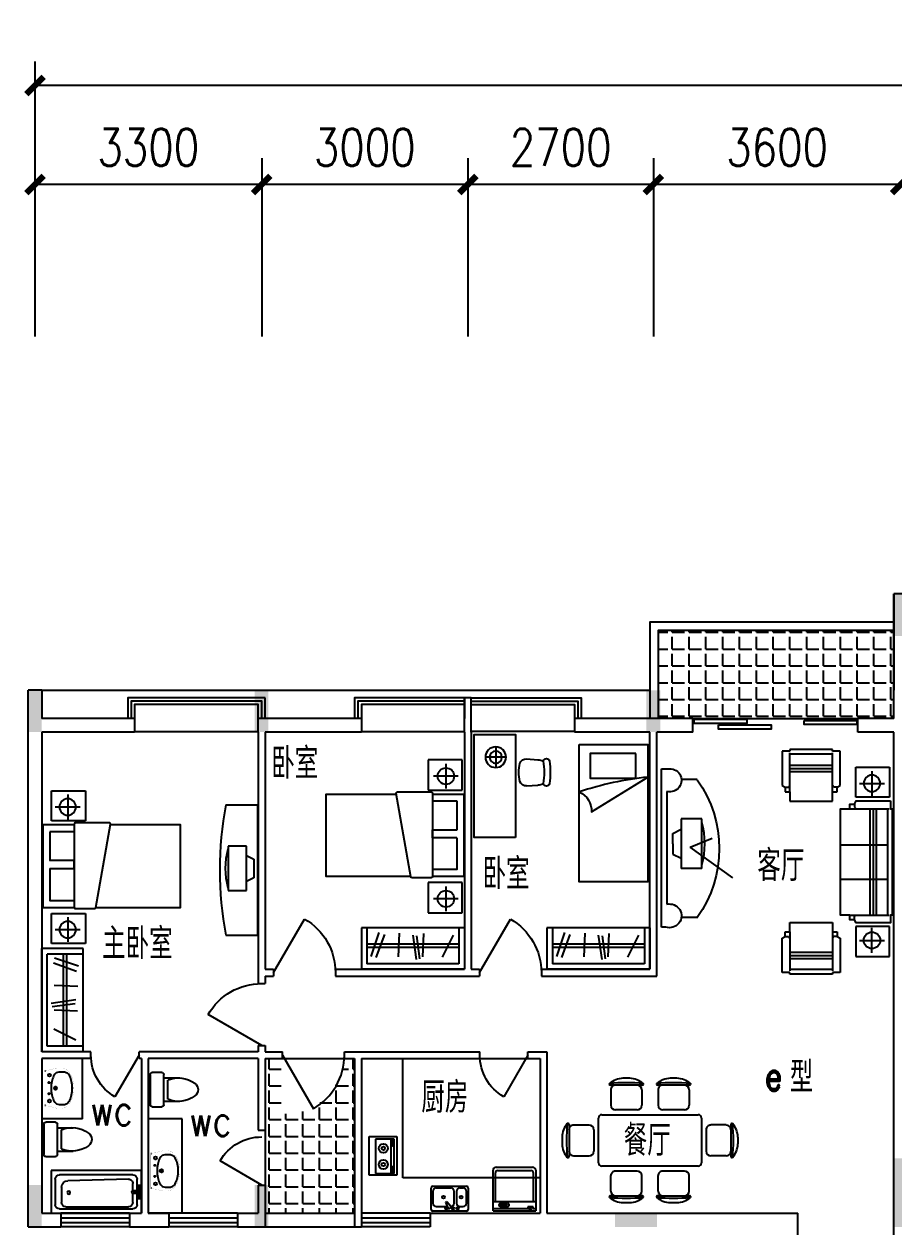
# Model space of a CAD drawing. Header units: millimetres. Extents: x 1293 to 63703, y 510 to 46041.
# Drawn here: x 8698 to 21356, y 28539 to 46041 of the extents above; entities that cross this region are included whole.
import ezdxf
from ezdxf.enums import TextEntityAlignment as Align

# ---------------------------------------------------------------- set-up
doc = ezdxf.new("R2010")
doc.units = ezdxf.units.MM
for name, color, linetype in [('2D', 7, 'Continuous'), ('AXIS', 3, 'Continuous'), ('COLUMN', 7, 'Continuous'), ('F', 12, 'Continuous'), ('JIAJU', 30, 'Continuous'), ('PUB_TEXT', 7, 'Continuous'), ('TOILET', 7, 'Continuous'), ('WALL', 4, 'Continuous'), ('WD', 4, 'Continuous'), ('WINDOW', 5, 'Continuous'), ('WINDOW_TEXT', 7, 'Continuous')]:
    doc.layers.add(name, color=color, linetype=linetype)
doc.styles.add('_ROMAND', font='ROMAND.shx', dxfattribs={"width": 0.8})
doc.styles.add('_XC92', font='txt.shx', dxfattribs={"width": 0.8, "bigfont": 'xc92.shx'})
doc.styles.add('ATT', font='TXT')
doc.styles.add('DIM_FONT', font='SIMPLEX.shx', dxfattribs={"width": 0.8})
doc.styles.add('SIMPLEX', font='SIMPLEX.SHX')
doc.styles.get("Standard").update_dxf_attribs({"font": 'arial.ttf'})
doc.dimstyles.new('AXIS180', dxfattribs={"dimscale": 1.8, "dimtxt": 300, "dimasz": 1, "dimexe": 250, "dimexo": 300, "dimgap": 150, "dimtad": 1, "dimdec": 0, "dimdsep": 46, "dimtxsty": 'DIM_FONT', "dimblk": '_DIMX', "dimcen": 2.5, "dimse1": 1, "dimse2": 1, "dimclrt": 7, "dimadec": 0, "dimazin": 0, "dimtfac": 1, "dimtdec": 0, "dimtix": 1, "dimtmove": 2, "dimatfit": 3, "dimldrblk": '_DIMX', "dimfxl": 1, "dimtolj": 1, "dimtzin": 0, "dimarcsym": 0})
pattern_1 = [(0, (-96038.4, 37680), (0, 244.475), [177.8, -66.675]), (90, (-96038.4, 37680), (-244.475, 1e-14), [177.8, -66.675])]

# ---------------------------------------------------------------- blocks, each defined once
blk = doc.blocks.new('_DBLK')
blk.add_line((-0.5, 0), (0, -0.866))
blk.add_arc((-0.5, 0), 1, 300, 0)
at = {"style": 'SIMPLEX', "flags": 9}
blk.add_attdef('A', text='', height=1, dxfattribs=at).set_placement((0, 1.5), align=Align.MIDDLE)
blk = doc.blocks.new('_DIMX')
at = {"const_width": 50}
blk.add_lwpolyline([(-70, -70), (70, 70)], dxfattribs=at)
blk = doc.blocks.new('*D78')
at = {"layer": 'AXIS', "color": 0, "lineweight": -2, "transparency": 16777216}
blk.add_line((24154, 43707), (21458, 43707), dxfattribs=at)
at = {"layer": 'DEFPOINTS', "color": 0, "transparency": 16777216}
for p in [(21456, 43707), (21456, 39747), (24156, 39747)]:
    blk.add_point(p, dxfattribs=at)
at = {"layer": 'AXIS', "color": 0, "lineweight": -2, "transparency": 16777216, "xscale": 1.8, "yscale": 1.8, "zscale": 1.8, "rotation": 180}
blk.add_blockref('_DIMX', (21456, 43707), dxfattribs=at)
at = {"layer": 'AXIS', "color": 0, "lineweight": -2, "transparency": 16777216, "xscale": 1.8, "yscale": 1.8, "zscale": 1.8}
blk.add_blockref('_DIMX', (24156, 43707), dxfattribs=at)
at = {"layer": 'AXIS', "color": 7, "transparency": 16777216, "insert": (22806, 44247), "char_height": 540, "attachment_point": 5, "style": 'DIM_FONT'}
blk.add_mtext('\\A1;2700', dxfattribs=at)
blk = doc.blocks.new('*D79')
at = {"layer": 'AXIS', "color": 0, "lineweight": -2, "transparency": 16777216}
blk.add_line((21454, 43707), (17858, 43707), dxfattribs=at)
at = {"layer": 'DEFPOINTS', "color": 0, "transparency": 16777216}
for p in [(17856, 43707), (17856, 39747), (21456, 39747)]:
    blk.add_point(p, dxfattribs=at)
at = {"layer": 'AXIS', "color": 0, "lineweight": -2, "transparency": 16777216, "xscale": 1.8, "yscale": 1.8, "zscale": 1.8, "rotation": 180}
blk.add_blockref('_DIMX', (17856, 43707), dxfattribs=at)
at = {"layer": 'AXIS', "color": 0, "lineweight": -2, "transparency": 16777216, "xscale": 1.8, "yscale": 1.8, "zscale": 1.8}
blk.add_blockref('_DIMX', (21456, 43707), dxfattribs=at)
at = {"layer": 'AXIS', "color": 7, "transparency": 16777216, "insert": (19656, 44247), "char_height": 540, "attachment_point": 5, "style": 'DIM_FONT'}
blk.add_mtext('\\A1;3600', dxfattribs=at)
blk = doc.blocks.new('*D80')
at = {"layer": 'AXIS', "color": 0, "lineweight": -2, "transparency": 16777216}
blk.add_line((17854, 43707), (15158, 43707), dxfattribs=at)
at = {"layer": 'DEFPOINTS', "color": 0, "transparency": 16777216}
for p in [(15156, 43707), (15156, 39747), (17856, 39747)]:
    blk.add_point(p, dxfattribs=at)
at = {"layer": 'AXIS', "color": 0, "lineweight": -2, "transparency": 16777216, "xscale": 1.8, "yscale": 1.8, "zscale": 1.8, "rotation": 180}
blk.add_blockref('_DIMX', (15156, 43707), dxfattribs=at)
at = {"layer": 'AXIS', "color": 0, "lineweight": -2, "transparency": 16777216, "xscale": 1.8, "yscale": 1.8, "zscale": 1.8}
blk.add_blockref('_DIMX', (17856, 43707), dxfattribs=at)
at = {"layer": 'AXIS', "color": 7, "transparency": 16777216, "insert": (16506, 44247), "char_height": 540, "attachment_point": 5, "style": 'DIM_FONT'}
blk.add_mtext('\\A1;2700', dxfattribs=at)
blk = doc.blocks.new('*D81')
at = {"layer": 'AXIS', "color": 0, "lineweight": -2, "transparency": 16777216}
blk.add_line((15154, 43707), (12158, 43707), dxfattribs=at)
at = {"layer": 'DEFPOINTS', "color": 0, "transparency": 16777216}
for p in [(12156, 43707), (12156, 39747), (15156, 39747)]:
    blk.add_point(p, dxfattribs=at)
at = {"layer": 'AXIS', "color": 0, "lineweight": -2, "transparency": 16777216, "xscale": 1.8, "yscale": 1.8, "zscale": 1.8, "rotation": 180}
blk.add_blockref('_DIMX', (12156, 43707), dxfattribs=at)
at = {"layer": 'AXIS', "color": 0, "lineweight": -2, "transparency": 16777216, "xscale": 1.8, "yscale": 1.8, "zscale": 1.8}
blk.add_blockref('_DIMX', (15156, 43707), dxfattribs=at)
at = {"layer": 'AXIS', "color": 7, "transparency": 16777216, "insert": (13656, 44247), "char_height": 540, "attachment_point": 5, "style": 'DIM_FONT'}
blk.add_mtext('\\A1;3000', dxfattribs=at)
blk = doc.blocks.new('*D82')
at = {"layer": 'AXIS', "color": 0, "lineweight": -2, "transparency": 16777216}
blk.add_line((12154, 43707), (8858, 43707), dxfattribs=at)
at = {"layer": 'DEFPOINTS', "color": 0, "transparency": 16777216}
for p in [(8856, 43707), (8856, 39747), (12156, 39747)]:
    blk.add_point(p, dxfattribs=at)
at = {"layer": 'AXIS', "color": 0, "lineweight": -2, "transparency": 16777216, "xscale": 1.8, "yscale": 1.8, "zscale": 1.8, "rotation": 180}
blk.add_blockref('_DIMX', (8856, 43707), dxfattribs=at)
at = {"layer": 'AXIS', "color": 0, "lineweight": -2, "transparency": 16777216, "xscale": 1.8, "yscale": 1.8, "zscale": 1.8}
blk.add_blockref('_DIMX', (12156, 43707), dxfattribs=at)
at = {"layer": 'AXIS', "color": 7, "transparency": 16777216, "insert": (10506, 44247), "char_height": 540, "attachment_point": 5, "style": 'DIM_FONT'}
blk.add_mtext('\\A1;3300', dxfattribs=at)
blk = doc.blocks.new('*D83')
at = {"layer": 'AXIS', "color": 0, "lineweight": -2, "transparency": 16777216}
blk.add_line((41902, 45147), (8858, 45147), dxfattribs=at)
at = {"layer": 'DEFPOINTS', "color": 0, "transparency": 16777216}
for p in [(8856, 45147), (8856, 39747), (41904, 39747)]:
    blk.add_point(p, dxfattribs=at)
at = {"layer": 'AXIS', "color": 0, "lineweight": -2, "transparency": 16777216, "xscale": 1.8, "yscale": 1.8, "zscale": 1.8, "rotation": 180}
blk.add_blockref('_DIMX', (8856, 45147), dxfattribs=at)
at = {"layer": 'AXIS', "color": 0, "lineweight": -2, "transparency": 16777216, "xscale": 1.8, "yscale": 1.8, "zscale": 1.8}
blk.add_blockref('_DIMX', (41904, 45147), dxfattribs=at)
at = {"layer": 'AXIS', "color": 7, "transparency": 16777216, "insert": (25380, 45687), "char_height": 540, "attachment_point": 5, "style": 'DIM_FONT'}
blk.add_mtext('\\A1;33048', dxfattribs=at)
blk = doc.blocks.new('_WBLK')
for p, q in [((-0.5, 0.5), (0.5, 0.5)), ((0.5, 0.167), (-0.5, 0.167)), ((0.5, -0.167), (-0.5, -0.167)), ((-0.5, -0.5), (0.5, -0.5))]:
    blk.add_line(p, q)
at = {"layer": 'WINDOW_TEXT', "style": 'SIMPLEX', "flags": 9}
blk.add_attdef('A', text='', height=1, dxfattribs=at).set_placement((0, 1.5), align=Align.MIDDLE)
blk = doc.blocks.new('CJ')
at = {"layer": 'JIAJU'}
for p, q in [((-1044, 579), (-1143, 579)), ((-357, 579), (-456, 579)), ((-863, 479), (-1323, 479)), ((-1318, 412), (-1318, 187)), ((-868, 412), (-868, 187)), ((-177, 479), (-637, 479)), ((-632, 412), (-632, 187)), ((-182, 412), (-182, 187)), ((-1500, -650), (-1500, 0)), ((-1450, 50), (-50, 50)), ((-936, 119), (-1251, 119)), ((-249, 119), (-564, 119)), ((0, 0), (0, -650)), ((-1928, -555), (-1928, -95)), ((-1861, -100), (-1636, -100)), ((-1568, -482), (-1568, -168)), ((68, -482), (68, -168)), ((361, -100), (136, -100)), ((428, -555), (428, -95)), ((-2028, -375), (-2028, -275)), ((528, -375), (528, -275)), ((-1861, -550), (-1636, -550)), ((-50, -700), (-1450, -700)), ((361, -550), (136, -550)), ((-1318, -1062), (-1318, -837)), ((-1251, -769), (-936, -769)), ((-868, -1062), (-868, -837)), ((-632, -1062), (-632, -837)), ((-564, -769), (-249, -769)), ((-182, -1062), (-182, -837)), ((-1323, -1129), (-863, -1129)), ((-637, -1129), (-177, -1129)), ((-1143, -1229), (-1044, -1229)), ((-456, -1229), (-357, -1229))]:
    blk.add_line(p, q, dxfattribs=at)
for centre, radius, start, end in [((-1133, 264), 316, 91.7651, 130.7265), ((-1054, 264), 316, 49.2735, 88.2349), ((-446, 264), 316, 91.7651, 130.7265), ((-367, 264), 316, 49.2735, 88.2349), ((-1333, 495), 10, 130.7265, 202.67), ((-1323, 499), 20, 202.67, 270), ((-1093, -2199), 2713, 84.8023, 95.1977), ((-1251, 412), 67.5, 90, 180), ((-936, 412), 67.5, 0, 90), ((-863, 499), 20, 270, 337.33), ((-854, 495), 10, 337.33, 49.2735), ((-646, 495), 10, 130.7265, 202.67), ((-637, 499), 20, 202.67, 270), ((-407, -2199), 2713, 84.8023, 95.1977), ((-564, 412), 67.5, 90, 180), ((-249, 412), 67.5, 0, 90), ((-177, 499), 20, 270, 337.33), ((-167, 495), 10, 337.33, 49.2735), ((-1251, 187), 67.5, 180, 270), ((-936, 187), 67.5, 270, 0), ((-564, 187), 67.5, 180, 270), ((-249, 187), 67.5, 270, 0), ((-1450, 0), 50, 90, 180), ((-50, 0), 50, 0, 90), ((-1713, -285), 316, 139.2735, 178.2349), ((749, -325), 2713, 174.8023, 185.1977), ((-1945, -86), 10, 67.33, 139.2735), ((-1948, -95), 20, 0, 67.33), ((-1861, -168), 67.5, 90, 180), ((-1636, -168), 67.5, 0, 90), ((136, -168), 67.5, 90, 180), ((361, -168), 67.5, 0, 90), ((448, -95), 20, 112.67, 180), ((445, -86), 10, 40.7265, 112.67), ((-2249, -325), 2713, 354.8023, 5.1977), ((213, -285), 316, 1.7651, 40.7265), ((-1713, -365), 316, 181.7651, 220.7265), ((-1861, -482), 67.5, 180, 270), ((-1636, -482), 67.5, 270, 0), ((136, -482), 67.5, 180, 270), ((361, -482), 67.5, 270, 0), ((213, -365), 316, 319.2735, 358.2349), ((-1945, -564), 10, 220.7265, 292.67), ((-1948, -555), 20, 292.67, 0), ((-1450, -650), 50, 180, 270), ((-50, -650), 50, 270, 0), ((448, -555), 20, 180, 247.33), ((445, -564), 10, 247.33, 319.2735), ((-1251, -837), 67.5, 90, 180), ((-936, -837), 67.5, 0, 90), ((-564, -837), 67.5, 90, 180), ((-249, -837), 67.5, 0, 90), ((-1333, -1145), 10, 157.33, 229.2735), ((-1323, -1149), 20, 90, 157.33), ((-1133, -914), 316, 229.2735, 268.2349), ((-1093, 1549), 2713, 264.8023, 275.1977), ((-1251, -1062), 67.5, 180, 270), ((-1054, -914), 316, 271.7651, 310.7265), ((-936, -1062), 67.5, 270, 0), ((-863, -1149), 20, 22.67, 90), ((-854, -1145), 10, 310.7265, 22.67), ((-646, -1145), 10, 157.33, 229.2735), ((-637, -1149), 20, 90, 157.33), ((-446, -914), 316, 229.2735, 268.2349), ((-407, 1549), 2713, 264.8023, 275.1977), ((-564, -1062), 67.5, 180, 270), ((-367, -914), 316, 271.7651, 310.7265), ((-249, -1062), 67.5, 270, 0), ((-177, -1149), 20, 22.67, 90), ((-167, -1145), 10, 310.7265, 22.67)]:
    blk.add_arc(centre, radius, start, end, dxfattribs=at)
at = {"layer": 'JIAJU', "oblique": -180, "text_generation_flag": 4, "width": 0.8, "flags": 9}
for tag in ['XSIZE', 'YSIZE']:
    blk.add_attdef(tag, (-746, -342), '', height=0.5, rotation=180, dxfattribs=at)
blk = doc.blocks.new('-TD')
at = {"color": 0}
for p, q in [((0, -90), (0, 90)), ((-90, 0), (90, 0))]:
    blk.add_line(p, q, dxfattribs=at)
blk.add_circle((0, 0), 60)
blk = doc.blocks.new('-CG')
at = {"layer": 'F'}
for p, q in [((322, 351), (-172, 351)), ((-172, 351), (-172, -87)), ((322, -87), (322, 351)), ((-172, -87), (322, -87))]:
    blk.add_line(p, q, dxfattribs=at)
at = {"layer": 'F', "xscale": 2, "yscale": 2, "zscale": 2}
blk.add_blockref('-TD', (65, 149), dxfattribs=at)
blk = doc.blocks.new('SF')
at = {"layer": 'JIAJU'}
for p, q in [((-1513, 9), (-1513, -14)), ((-895, 9), (-1513, 9)), ((-895, -14), (-895, 9)), ((-1627, -14), (-1627, -514)), ((-1513, -14), (-1627, -14)), ((-1513, -514), (-1513, -37)), ((-895, -59), (-1513, -59)), ((-782, -14), (-895, -14)), ((-895, -514), (-895, -37)), ((-782, -514), (-782, -14)), ((-1513, -219), (-895, -219)), ((-1513, -264), (-895, -264)), ((-1513, -310), (-895, -310)), ((-1627, -514), (-1581, -537)), ((-1536, -537), (-1513, -514)), ((-1513, -605), (-1513, -514)), ((-873, -537), (-895, -514)), ((-895, -605), (-895, -514)), ((-827, -537), (-782, -514)), ((-1581, -537), (-1581, -605)), ((-1581, -537), (-1536, -537)), ((-1581, -605), (-1513, -605)), ((-1513, -605), (-1513, -742)), ((-895, -742), (-895, -605)), ((-895, -605), (-827, -605)), ((-827, -537), (-873, -537)), ((-827, -605), (-827, -537)), ((-1513, -742), (-895, -742)), ((-640, -850), (-549, -850)), ((-572, -782), (-572, -828)), ((-572, -828), (-549, -850)), ((-549, -850), (-71, -850)), ((-344, -2397), (-344, -850)), ((-299, -2397), (-299, -850)), ((-253, -2397), (-253, -850)), ((-94, -850), (-94, -2397)), ((-777, -1374), (-94, -1374)), ((-777, -1874), (-94, -1874)), ((-640, -2397), (-549, -2397)), ((-572, -2420), (-549, -2397)), ((-572, -2466), (-572, -2420)), ((-549, -2397), (-71, -2397)), ((-1513, -2642), (-1513, -2506)), ((-1513, -2506), (-895, -2506)), ((-895, -2506), (-895, -2642)), ((-1627, -2733), (-1581, -2711)), ((-1627, -3234), (-1627, -2733)), ((-1581, -2711), (-1581, -2642)), ((-1581, -2642), (-1513, -2642)), ((-1581, -2711), (-1536, -2711)), ((-1536, -2711), (-1513, -2733)), ((-1513, -2642), (-1513, -2733)), ((-1513, -2733), (-1513, -3211)), ((-895, -2642), (-827, -2642)), ((-895, -2642), (-895, -2733)), ((-873, -2711), (-895, -2733)), ((-895, -2733), (-895, -3211)), ((-827, -2711), (-873, -2711)), ((-827, -2642), (-827, -2711)), ((-827, -2711), (-782, -2733)), ((-782, -2733), (-782, -3234)), ((-1513, -2938), (-895, -2938)), ((-1513, -2984), (-895, -2984)), ((-1513, -3029), (-895, -3029)), ((-1513, -3234), (-1627, -3234)), ((-895, -3188), (-1513, -3188)), ((-1513, -3257), (-1513, -3234)), ((-895, -3257), (-1513, -3257)), ((-895, -3234), (-895, -3257)), ((-782, -3234), (-895, -3234))]:
    blk.add_line(p, q, dxfattribs=at)
blk.add_lwpolyline([(-49, -737), (-49, -850), (-26, -850), (-26, -2397), (-49, -2397), (-49, -2511), (-549, -2511), (-572, -2466), (-640, -2466), (-640, -2397), (-777, -2397), (-777, -850), (-640, -850), (-640, -782), (-572, -782), (-549, -737)], close=True, dxfattribs=at)
at = {"layer": 'JIAJU', "extrusion": (0, 0, -1), "zscale": -1, "rotation": 180}
blk.add_blockref('-CG', (384, -333), dxfattribs=at)
at = {"layer": 'JIAJU'}
blk.add_blockref('-CG', (-384, -2915), dxfattribs=at)
blk = doc.blocks.new('11PTVN02')
at = {"color": 0, "linetype": 'ByBlock'}
for p, q in [((14, 24), (4, 24)), ((4, 24), (4, 0)), ((14, 0), (14, 24)), ((0, 17), (4, 19)), ((0, 12), (0, 17)), ((0, 12), (0, 7)), ((0, 7), (4, 5)), ((14, 0), (4, 0))]:
    blk.add_line(p, q, dxfattribs=at)
blk.add_arc((-21.5, 12), 37, 343.62955, 16.37045, dxfattribs=at)
at = {"color": 0, "linetype": 'ByBlock', "style": 'ATT'}
for tag, p, flags in [('ITEM', (1, -12), 3), ('ROOM_NUMBER', (1, -20), 1), ('WIDTH', (1, -29), 3), ('DEPTH', (1, -38), 3)]:
    blk.add_attdef(tag, p, '', height=6, dxfattribs=dict(at, flags=flags))
blk = doc.blocks.new('-TV')
at = {"xscale": 25, "yscale": 25, "zscale": 25}
blk.add_blockref('11PTVN02', (-1, -1), dxfattribs=at)
blk = doc.blocks.new('-TVG')
at = {"layer": 'F'}
for p, q in [((-21, -78), (-112, -78)), ((-21, -2380), (-21, -78)), ((-540, -231), (-305, -231)), ((-99, -406), (-99, -2049)), ((-1056, -1666), (-436, -1216)), ((-436, -1216), (-756, -1085)), ((-548, -2239), (-305, -2239)), ((-81, -2380), (-21, -2380))]:
    blk.add_line(p, q, dxfattribs=at)
for centre, radius, start, end in [((-142, -244), 168, 79.82, 284.7458), ((860, -1239), 1721, 144.4733, 215.5267), ((-138, -2217), 173, 77.0294, 289.1907)]:
    blk.add_arc(centre, radius, start, end, dxfattribs=at)
at = {"layer": 'F', "xscale": -1.2, "yscale": 1.2, "zscale": 1.2}
blk.add_blockref('-TV', (-186, -1526), dxfattribs=at)
blk = doc.blocks.new('A$C51631F25')
at = {"layer": '2D', "color": 30}
for p, q in [((456, 550), (97, 550)), ((100, 667), (456, 667)), ((456, 667), (456, 550))]:
    blk.add_line(p, q, dxfattribs=at)
for points in [[(0, 30), (0, 1230), (456, 1230)], [(770, 1230), (2000, 1230), (2000, 30), (981, 30)], [(100, 667), (100, 1130), (456, 1130)], [(100, 130), (100, 550)], [(456, 30), (0, 30)], [(456, 130), (100, 130)]]:
    blk.add_lwpolyline(points, dxfattribs=at)
blk.add_lwpolyline([(456, 18), (456, 1229, -0.414214), (474, 1248), (752, 1248, -0.364216), (770, 1233), (983, 21, -0.466043), (965, 0), (474, 0, -0.414214)], format="xyb", close=True, dxfattribs=at)
blk = doc.blocks.new('A$C009D426A')
at = {"layer": '2D', "color": 30}
for points in [[(0, 0), (0, 1000), (2000, 1000), (2000, 0)], [(131, 824), (131, 158), (490, 158), (490, 824)]]:
    blk.add_lwpolyline(points, close=True, dxfattribs=at)
blk.add_lwpolyline([(477, 998, 0.05735), (692, 0, -0.31665), (983, 178)], format="xyb", close=True, dxfattribs=at)
blk = doc.blocks.new('_C7YTK')
for p, q in [((331, -464), (331, -164)), ((181, -314), (481, -314)), ((355, -763), (369, -924)), ((749, -763), (737, -924))]:
    blk.add_line(p, q)
for radius in [150, 90]:
    blk.add_circle((331, -314), radius)
for centre, radius, start, end in [((447, -755), 92, 106.1087, 185), ((552, -1120), 472, 73.8913, 106.1087), ((657, -755), 92, 355, 73.8913), ((396, -1051), 46, 98.4555, 261.5445), ((553, -924), 184, 180, 206.2122), ((552, 87), 1104, 261.5445, 278.4555), ((707, -1051), 46, 278.4555, 81.5445), ((553, -924), 184, 333.618, 0), ((552, -4), 1104, 261.5445, 278.4555)]:
    blk.add_arc(centre, radius, start, end)
at = {"layer": 'JIAJU'}
blk.add_lwpolyline([(1500, -600), (1500, 0), (0, 0), (0, -600)], close=True, dxfattribs=at)
at = {"style": 'DIM_FONT', "width": 0.8, "flags": 9}
for tag, p, height in [('XSIZE', (0, 0), 0.5), ('YSIZE', (0, 0), 0.5), ('ZSIZE', (0, 0), 0.5), ('XSIZE', (331, -314), 0.3), ('YSIZE', (331, -314), 0.3)]:
    blk.add_attdef(tag, p, '', height=height, dxfattribs=at)
for tag in ['XSIZE', 'YSIZE']:
    blk.add_attdef(tag, (533, -857), '', height=0.5, rotation=180, dxfattribs=at)
blk = doc.blocks.new('_C6QHT')
at = {"layer": 'JIAJU'}
for p, q in [((0, -460), (0, 0)), ((0, 0), (1900, 0)), ((1900, -460), (1900, 0)), ((1251, -160), (603, -160)), ((603, -160), (603, -430)), ((738, -160), (792, -52)), ((792, -52), (1062, -52)), ((1062, -52), (1116, -160)), ((1251, -430), (1251, -160)), ((603, -430), (1251, -430))]:
    blk.add_line(p, q, dxfattribs=at)
for centre, radius, start, end in [((950, 4500), 5050, 259.157, 280.843), ((927, 528), 999, 253.6295, 286.3705)]:
    blk.add_arc(centre, radius, start, end, dxfattribs=at)
at = {"style": 'DIM_FONT', "width": 0.8, "flags": 9}
for tag in ['XSIZE', 'YSIZE', 'ZSIZE']:
    blk.add_attdef(tag, (0, 0), '', height=0.5, dxfattribs=at)
for tag in ['XSIZE', 'YSIZE', 'ZSIZE']:
    blk.add_attdef(tag, (0, 0), '', height=0.5, rotation=270, dxfattribs=at)
blk = doc.blocks.new('A$C747D3C6A')
at = {"layer": 'JIAJU', "rotation": 90}
blk.add_blockref('_C6QHT', (0, 0), dxfattribs=at)
blk = doc.blocks.new('U_B16FYY')
for p, q in [((-958, 315), (542, 315)), ((-958, -285), (-958, 315)), ((-878, 235), (462, 235)), ((-878, -285), (-878, 235)), ((-205, -181), (-257, 176)), ((462, -285), (462, 235)), ((542, -285), (542, 315)), ((-878, 0), (462, 0)), ((-792, -181), (-632, 138)), ((-351, 134), (-365, -204)), ((-262, -171), (-304, 162)), ((-9, -209), (6, 134)), ((207, -190), (329, 143)), ((287, -218), (404, 129)), ((-878, -50), (462, -50)), ((-958, -285), (542, -285))]:
    blk.add_line(p, q)
at = {"style": 'DIM_FONT', "width": 0.8, "flags": 9}
for tag in ['XSIZE', 'YSIZE']:
    blk.add_attdef(tag, (0, 0), '', height=0.5, dxfattribs=at)
blk = doc.blocks.new('A$C24C04AE9')
at = {"layer": 'JIAJU', "rotation": 90}
blk.add_blockref('U_B16FYY', (315, 958), dxfattribs=at)
blk = doc.blocks.new('XYJ')
at = {"layer": 'JIAJU'}
for p, q in [((0, 0), (-690, 0)), ((-647, -36), (-690, -36)), ((-652, -144), (-652, -611)), ((-647, -35), (-647, -66)), ((-647, -66), (-564, -66)), ((-564, -66), (-564, -35)), ((0, -36), (-564, -36)), ((-222, -87), (-222, -99)), ((-212, -96), (-212, -113)), ((-147, -96), (-212, -96)), ((-212, -113), (-147, -113)), ((-147, -113), (-147, -96)), ((-130, -88), (-130, -99)), ((-38, -144), (-38, -611)), ((-78, -651), (-612, -651))]:
    blk.add_line(p, q, dxfattribs=at)
at = {"layer": 'JIAJU', "linetype": 'Continuous'}
for p, q in [((-690, -656), (-690, 0)), ((0, 0), (0, -656)), ((-690, -145), (0, -145)), ((-50, -706), (-640, -706))]:
    blk.add_line(p, q, dxfattribs=at)
at = {"layer": 'JIAJU'}
blk.add_lwpolyline([(-262, -94, 0.185158), (-257, -107, 0.102042), (-237, -122, 0.060862), (-212, -130, 0.047173), (-179, -133, 0.047173), (-145, -130, 0.060862), (-120, -122, 0.102042), (-100, -107, 0.185158), (-95, -94, 0.185158), (-100, -82, 0.102042), (-120, -67, 0.060862), (-145, -59, 0.047173), (-179, -56, 0.047173), (-212, -59, 0.060862), (-237, -67, 0.102042), (-257, -82, 0.185158)], format="xyb", close=True, dxfattribs=at)
for points in [[(-130, -88, 0.259034), (-132, -85, 0.076276), (-144, -80, 0.036515), (-157, -77, 0.026615), (-176, -76, 0.026615), (-195, -77, 0.036515), (-208, -80, 0.076276), (-220, -85, 0.259034), (-222, -88, 0.078462), (-222, -89, 0.056762)], [(-130, -99, 0.259034), (-132, -95, 0.076276), (-144, -90, 0.036515), (-157, -88, 0.026615), (-176, -87, 0.026615), (-195, -88, 0.036515), (-208, -90, 0.076276), (-220, -95, 0.259034), (-222, -99, 0.259034), (-220, -102, 0.056762), (-212, -106, 0.036515)], [(-147, -108, 0.008736), (-144, -107, 0.076276), (-132, -102, 0.259034), (-130, -99, 0.259034)]]:
    blk.add_lwpolyline(points, format="xyb", dxfattribs=at)
blk.add_circle((-604, -35), 17.5, dxfattribs=at)
at = {"layer": 'JIAJU', "linetype": 'Continuous'}
for centre, start, end in [((-640, -656), 180, 270), ((-50, -656), 270, 0)]:
    blk.add_arc(centre, 50, start, end, dxfattribs=at)
at = {"layer": 'JIAJU'}
for centre, start, end in [((-612, -611), 180, 270), ((-78, -611), 270, 0)]:
    blk.add_arc(centre, 40, start, end, dxfattribs=at)
at = {"layer": 'JIAJU', "width": 0.8, "flags": 9}
for tag in ['XSIZE', 'YSIZE']:
    blk.add_attdef(tag, (-345, 0), '', height=0.5, dxfattribs=at)
blk = doc.blocks.new('M_E11')
for p, q in [((-280, -10), (-280, 0)), ((280, 0), (280, -10)), ((-251, -189), (-251, -186)), ((-248, -183), (-250, -185))]:
    blk.add_line(p, q)
at = {"const_width": 1.5}
for points in [[(-280, 0), (280, 0)], [(-326, -200), (-280, -5)], [(326, -204), (280, -5)]]:
    blk.add_lwpolyline(points, dxfattribs=at)
at = {"flags": 128}
for points in [[(-253, -188, 0.172546), (-250, -358, 0.726395)], [(253, -188, -0.172546), (250, -358, -0.726395)]]:
    blk.add_lwpolyline(points, format="xyb", dxfattribs=at)
for points in [[(253, -188, 0.098208), (193, -141, 0.066287), (110, -111, 0.052428), (0, -100, 0.052428), (-110, -111, 0.066287), (-193, -141, 0.093876), (-251, -186, 0.171377)], [(-250, -358, 0.091341), (-193, -401, 0.066287), (-110, -431, 0.052428), (0, -442, 0.052428), (110, -431, 0.066287), (193, -401, 0.091756), (250, -358, 0.171377)]]:
    blk.add_lwpolyline(points, format="xyb")
at = {"const_width": 1.5}
for points in [[(-326, -200, 0.008223), (-326, -204, 0.149285)], [(-326, -266, 0.149285), (-304, -337, 0.107079), (-231, -408, 0.075625), (-131, -450, 0.062436), (-1, -467, 0.062436), (130, -452, 0.075625), (230, -410, 0.107079), (304, -339, 0.149285), (326, -268, 0.005205), (326, -266, 0.086596)]]:
    blk.add_lwpolyline(points, format="xyb", dxfattribs=at)
at = {"const_width": 1.5, "flags": 128}
for points in [[(-326, -204), (-326, -268)], [(326, -204), (326, -268)]]:
    blk.add_lwpolyline(points, dxfattribs=at)
for centre, radius in [((-210, -75), 24), ((-210, -75), 24), ((-210, -75), 24), ((-90, -65), 10), ((0, -170), 25), ((0, -170), 15), ((90, -65), 10), ((210, -75), 24)]:
    blk.add_circle(centre, radius)
blk.add_arc((-250, -186), 1, 131.3224, 180)
at = {"width": 0.8, "flags": 9}
for tag in ['XSIZE', 'YSIZE']:
    blk.add_attdef(tag, (0, 0), '', height=0.5, dxfattribs=at)
blk = doc.blocks.new('M_E24TTP')
at = {"layer": 'TOILET', "color": 7}
for p, q in [((-170, 200), (-170, 430)), ((170, 200), (170, 430)), ((-220, 200), (220, 200)), ((-140, 260), (140, 260)), ((-250, 30), (-250, 170)), ((220, 0), (-220, 0)), ((250, 170), (250, 30))]:
    blk.add_line(p, q, dxfattribs=at)
for centre, radius, start, end in [((227, 413), 398, 143.3619, 202.5495), ((0, 590), 110, 33.4509, 146.5491), ((-227, 413), 398, 337.4505, 36.6381), ((-220, 170), 30, 90, 180), ((220, 170), 30, 0, 90), ((-220, 30), 30, 180, 270), ((220, 30), 30, 270, 0)]:
    blk.add_arc(centre, radius, start, end, dxfattribs=at)
at = {"style": 'DIM_FONT', "width": 0.8, "flags": 9}
for tag in ['XSIZE', 'YSIZE']:
    blk.add_attdef(tag, (0, 0), '', height=0.5, dxfattribs=at)
blk = doc.blocks.new('U_B14JRS')
for p, q in [((-1420, 680), (280, 680)), ((-1420, -120), (-1420, 680)), ((280, 680), (280, -120)), ((-1340, 303), (-1340, 520)), ((-1260, 600), (120, 600)), ((-1178, 518), (-37, 491)), ((200, 520), (200, 40)), ((-1377, 303), (-1265, 303)), ((-1377, 278), (-1265, 278)), ((-1377, 253), (-1265, 253)), ((-1340, 40), (-1340, 253)), ((-1260, 302), (-1260, 438)), ((-1260, 80), (-1260, 253)), ((80, 371), (80, 80)), ((0, 0), (-1180, 0)), ((280, -120), (-1420, -120)), ((120, -40), (-1260, -40))]:
    blk.add_line(p, q)
for centre, radius in [((-1380, 367), 35.5), ((-1380, 367), 15.5), ((-54, 266), 28.5), ((-1380, 189), 35.5), ((-1380, 189), 15.5)]:
    blk.add_circle(centre, radius)
for centre, radius, start, end in [((-1260, 520), 80, 90, 180), ((-1180, 438), 80, 88.6442, 180), ((-40, 371), 120, 0, 88.6442), ((120, 520), 80, 0, 90), ((-1377, 278), 40.6, 37.9622, 322.0378), ((-1377, 278), 30.6, 54.6762, 305.3238), ((-1371, 277), 26.3, 90, 295.9667), ((-1265, 278), 25, 270, 90), ((-1260, 40), 80, 180, 270), ((-1180, 80), 80, 180, 270), ((0, 80), 80, 270, 0), ((120, 40), 80, 270, 0)]:
    blk.add_arc(centre, radius, start, end)
at = {"style": 'DIM_FONT', "width": 0.8, "flags": 9}
for tag in ['XSIZE', 'YSIZE']:
    blk.add_attdef(tag, (0, 0), '', height=0.5, dxfattribs=at)
blk = doc.blocks.new('M_E29JIV')
at = {"color": 0, "linetype": 'ByBlock'}
for p, q in [((0, -307), (0, 307)), ((31, 338), (419, 338)), ((82, 245), (82, 40)), ((358, 307), (143, 307)), ((419, -20), (419, 245)), ((450, 307), (450, -307)), ((48, 2), (57, -12)), ((59, 31), (163, 70)), ((173, 53), (87, -18)), ((163, 70), (173, 53)), ((82, -184), (82, -245)), ((143, -82), (358, -82)), ((358, -123), (143, -123)), ((419, -245), (419, -184)), ((419, -338), (31, -338)), ((143, -307), (358, -307))]:
    blk.add_line(p, q, dxfattribs=at)
for centre, radius in [((51, 61), 20.5), ((251, 112), 25.6), ((51, -61), 20.5), ((51, -143), 20.5), ((251, -210), 25.6)]:
    blk.add_circle(centre, radius, dxfattribs=at)
for centre, radius, start, end in [((31, 307), 30.7, 90, 180), ((143, 245), 61.4, 90, 180), ((358, 245), 61.4, 0, 90), ((419, 307), 30.7, 0, 90), ((66, 12), 20.5, 110.5377, 210), ((74, -2), 20.5, 210, 309.4623), ((143, -20), 61.4, 180, 270), ((143, -184), 61.4, 90, 180), ((358, -20), 61.4, 270, 0), ((358, -184), 61.4, 0, 90), ((31, -307), 30.7, 180, 270), ((143, -245), 61.4, 180, 270), ((358, -245), 61.4, 270, 0), ((419, -307), 30.7, 270, 0)]:
    blk.add_arc(centre, radius, start, end, dxfattribs=at)
at = {"style": 'DIM_FONT', "width": 0.8, "flags": 9}
for tag in ['XSIZE', 'YSIZE']:
    blk.add_attdef(tag, (0, 0), '', height=0.5, dxfattribs=at)
blk = doc.blocks.new('U_B12XQY')
for p, q in [((-340, 275), (360, 275)), ((-340, -225), (-340, 275)), ((360, 275), (360, -225)), ((309, 162), (-314, 162)), ((-314, 162), (-314, -180)), ((309, -180), (309, 162)), ((-314, -125), (309, -125)), ((-314, -180), (309, -180)), ((-281, -147), (-281, -159)), ((-206, -156), (-271, -156)), ((-271, -156), (-271, -173)), ((-271, -173), (-206, -173)), ((-206, -173), (-206, -156)), ((-189, -148), (-189, -159)), ((192, -147), (192, -159)), ((202, -156), (202, -173)), ((267, -156), (202, -156)), ((202, -173), (267, -173)), ((267, -173), (267, -156)), ((284, -148), (284, -159)), ((360, -225), (-340, -225))]:
    blk.add_line(p, q)
for centre, radius in [((-149, 17), 82.5), ((-149, 17), 31.6), ((144, 17), 82.5), ((144, 17), 31.6)]:
    blk.add_circle(centre, radius)
for centre, radius, start, end in [((-277, -148), 4.03, 121.9106, 180), ((-277, -148), 4.03, 180, 197.9454), ((-277, -159), 4.03, 121.9106, 180), ((-277, -159), 4.03, 180, 238.0894), ((-257, -180), 41.3, 104.4631, 121.9106), ((-257, -190), 41.3, 104.4631, 121.9106), ((-257, -127), 41.3, 238.0894, 251.0845), ((-244, -231), 94.4, 96.0983, 104.4631), ((-244, -242), 94.4, 96.0983, 104.4631), ((-235, -314), 177, 90, 96.0983), ((-235, -324), 177, 90, 96.0983), ((-235, -314), 177, 83.9017, 90), ((-235, -324), 177, 83.9017, 90), ((-226, -231), 94.4, 75.5369, 83.9017), ((-226, -242), 94.4, 75.5369, 83.9017), ((-226, -76), 94.4, 282.4611, 284.4631), ((-213, -180), 41.3, 58.0894, 75.5369), ((-213, -190), 41.3, 58.0894, 75.5369), ((-213, -127), 41.3, 284.4631, 301.9106), ((-193, -148), 4.03, 0, 58.0894), ((-193, -159), 4.03, 0, 58.0894), ((-193, -159), 4.03, 301.9106, 360), ((196, -148), 4.03, 121.9106, 180), ((196, -148), 4.03, 180, 197.9454), ((196, -159), 4.03, 121.9106, 180), ((196, -159), 4.03, 180, 238.0894), ((216, -180), 41.3, 104.4631, 121.9106), ((216, -190), 41.3, 104.4631, 121.9106), ((216, -127), 41.3, 238.0894, 251.0845), ((229, -231), 94.4, 96.0983, 104.4631), ((229, -242), 94.4, 96.0983, 104.4631), ((238, -314), 177, 90, 96.0983), ((238, -324), 177, 90, 96.0983), ((238, -314), 177, 83.9017, 90), ((238, -324), 177, 83.9017, 90), ((247, -231), 94.4, 75.5369, 83.9017), ((247, -242), 94.4, 75.5369, 83.9017), ((247, -76), 94.4, 282.4611, 284.4631), ((260, -180), 41.3, 58.0894, 75.5369), ((260, -190), 41.3, 58.0894, 75.5369), ((260, -127), 41.3, 284.4631, 301.9106), ((280, -148), 4.03, 0, 58.0894), ((280, -159), 4.03, 0, 58.0894), ((280, -159), 4.03, 301.9106, 360)]:
    blk.add_arc(centre, radius, start, end)
at = {"style": 'DIM_FONT', "width": 0.8, "flags": 9}
for tag in ['XSIZE', 'YSIZE']:
    blk.add_attdef(tag, (0, 0), '', height=0.5, dxfattribs=at)

msp = doc.modelspace()

# ---------------------------------------------------------------- hatches: boundary and pattern name
at = {"layer": 'WINDOW'}
h = msp.add_hatch(dxfattribs=at)
h.set_pattern_fill('ANGLE', color=5, scale=35, style=0)
h.set_pattern_definition(pattern_1)
h.paths.add_polyline_path([(20831.3, 35939.2), (21356.3, 35939.2), (21356.3, 37219.2), (17926.3, 37219.2), (17926.3, 35939.2), (18431.3, 35939.2)])
h = msp.add_hatch(dxfattribs=at)
h.set_pattern_fill('ANGLE', color=5, scale=35, style=0)
h.set_pattern_definition(pattern_1)
h.paths.add_polyline_path([(13506.3, 30989.2), (13357.5, 30989.2, -0.3971775), (12504, 30184.2), (12504, 30989.2), (12459, 30989.2), (12206.3, 30989.2), (12206.3, 29949.2), (12206.3, 29149.2), (12206.3, 28739.2), (13506.3, 28739.2)])

# ---------------------------------------------------------------- linework, layer by layer
for points in [[(21356.3, 37339.2), (17806.3, 37339.2), (17806.3, 35939.2)], [(21356.3, 37219.2), (17926.3, 37219.2), (17926.3, 35939.2)]]:
    msp.add_lwpolyline(points)
for points in [[(18448.5, 35925.5), (19216.2, 35925.5), (19216.2, 35866.5), (18448.5, 35866.5)], [(20049.9, 35910.1), (20817.6, 35910.1), (20817.6, 35851.1), (20049.9, 35851.1)], [(18802.9, 35842.9), (19570.5, 35842.9), (19570.5, 35783.9), (18802.9, 35783.9)]]:
    msp.add_lwpolyline(points, close=True)
at = {"layer": 'AXIS'}
for p, q in [((8856.3, 45497), (8856.3, 41497)), ((12156.3, 44091.2), (12156.3, 41497)), ((15156.3, 44091.2), (15156.3, 41497)), ((17856.3, 44091.2), (17856.3, 41497))]:
    msp.add_line(p, q, dxfattribs=at)
at = {"layer": 'COLUMN'}
for points in [[(21556.3, 37749.2), (21356.3, 37749.2), (21556.3, 37139.2), (21356.3, 37139.2)], [(8956.3, 36349.2), (8756.3, 36349.2), (8956.3, 35739.2), (8756.3, 35739.2)], [(12255.3, 36349.2), (12055.3, 36349.2), (12255.3, 35739.2), (12055.3, 35739.2)], [(17955.3, 36349.2), (17755.3, 36349.2), (17955.3, 35739.2), (17755.3, 35739.2)], [(21556.3, 29539.2), (21356.3, 29539.2), (21556.3, 28539.2), (21356.3, 28539.2)], [(8956.3, 29149.2), (8756.3, 29149.2), (8956.3, 28539.2), (8756.3, 28539.2)], [(12255.3, 29149.2), (12055.3, 29149.2), (12255.3, 28539.2), (12055.3, 28539.2)], [(17296.3, 28739.2), (17296.3, 28539.2), (17906.3, 28739.2), (17906.3, 28539.2)]]:
    msp.add_solid(points, dxfattribs=at)
at = {"layer": 'JIAJU'}
for p, q in [((9550.3, 30114.4), (9550.3, 30989.2)), ((14211.4, 29251.9), (14211.4, 30989.2)), ((9550.3, 30114.4), (8956.3, 30114.4)), ((11000.3, 30113.7), (10506.3, 30113.7)), ((11000.3, 28739.2), (11000.3, 30113.7)), ((16206.3, 29251.9), (14211.4, 29251.9)), ((11000.3, 28739.2), (10506.3, 28739.2))]:
    msp.add_line(p, q, dxfattribs=at)
at = {"layer": 'WALL'}
for p, q in [((21356.3, 37339.2), (21356.3, 37749.2)), ((21558.3, 37749.2), (21356.3, 37749.2)), ((21356.3, 35939.2), (21356.3, 37339.2)), ((8756.3, 28539.2), (8756.3, 36349.2)), ((8958.3, 36349.2), (8756.3, 36349.2)), ((8956.3, 36349.2), (8956.3, 35939.2)), ((15106.3, 36239.2), (15106.3, 35939.2)), ((15206.3, 36239.2), (15106.3, 36239.2)), ((15106.3, 35749.2), (15106.3, 36239.2)), ((15206.3, 35749.2), (15206.3, 36239.2)), ((10306.3, 35939.2), (8956.3, 35939.2)), ((10306.3, 35939.2), (10306.3, 35739.2)), ((12106.3, 35739.2), (12106.3, 35939.2)), ((13606.3, 35939.2), (12106.3, 35939.2)), ((13606.3, 35939.2), (13606.3, 35739.2)), ((18431.3, 35939.2), (16706.3, 35939.2)), ((16706.3, 35939.2), (16706.3, 35739.2)), ((18431.3, 35739.2), (18431.3, 35939.2)), ((21356.3, 35939.2), (20831.3, 35939.2)), ((20831.3, 35739.2), (20831.3, 35939.2)), ((10306.3, 35739.2), (8956.3, 35739.2)), ((8956.3, 35739.2), (8956.3, 31089.2)), ((12106.3, 35739.2), (12106.3, 32079.9)), ((12206.3, 35739.2), (12206.3, 32289.2)), ((13606.3, 35739.2), (12206.3, 35739.2)), ((15106.3, 35739.2), (15106.3, 35749.2)), ((15106.3, 35739.2), (15106.3, 32289.2)), ((15206.3, 35739.2), (15206.3, 35749.2)), ((15206.3, 35739.2), (15206.3, 32289.2)), ((17806.3, 35739.2), (16706.3, 35739.2)), ((17806.3, 32289.2), (17806.3, 35739.2)), ((17906.3, 32189.2), (17906.3, 35739.2)), ((18431.3, 35739.2), (17906.3, 35739.2)), ((21356.3, 35739.2), (20831.3, 35739.2)), ((21356.3, 26739.2), (21356.3, 35739.2)), ((12206.3, 32289.2), (12329.5, 32289.2)), ((12329.5, 32289.2), (12329.5, 32189.2)), ((13229.5, 32289.2), (15106.3, 32289.2)), ((13229.5, 32289.2), (13229.5, 32189.2)), ((15206.3, 32289.2), (15326, 32289.2)), ((15326, 32289.2), (15326, 32189.2)), ((16226, 32289.2), (17806.3, 32289.2)), ((16226, 32289.2), (16226, 32189.2)), ((12106.3, 32079.9), (12206.3, 32079.9)), ((12206.3, 32189.2), (12329.5, 32189.2)), ((12206.3, 32189.2), (12206.3, 32079.9)), ((13229.5, 32189.2), (15326, 32189.2)), ((16226, 32189.2), (17906.3, 32189.2)), ((12106.3, 31179.9), (12106.3, 31089.2)), ((12106.3, 31179.9), (12206.3, 31179.9)), ((12206.3, 31179.9), (12206.3, 31089.2)), ((9671.5, 31089.2), (8956.3, 31089.2)), ((8956.3, 30989.2), (8956.3, 28739.2)), ((9671.5, 30989.2), (8956.3, 30989.2)), ((9671.5, 30989.2), (9671.5, 31089.2)), ((12106.3, 31089.2), (10371.5, 31089.2)), ((10371.5, 30989.2), (10371.5, 31089.2)), ((10406.3, 30989.2), (10371.5, 30989.2)), ((10406.3, 30989.2), (10406.3, 28739.2)), ((10506.3, 30989.2), (10506.3, 28739.2)), ((12106.3, 30989.2), (10506.3, 30989.2)), ((12106.3, 30989.2), (12106.3, 29949.2)), ((12206.3, 31089.2), (12459, 31089.2)), ((12206.3, 30989.2), (12459, 30989.2)), ((12206.3, 30989.2), (12206.3, 29949.2)), ((12459, 30989.2), (12459, 31089.2)), ((13359, 31089.2), (13506.3, 31089.2)), ((13359, 30989.2), (13359, 31089.2)), ((13359, 30989.2), (13506.3, 30989.2)), ((13506.3, 31089.2), (15329.4, 31089.2)), ((13506.3, 30989.2), (13506.3, 28539.2)), ((13606.3, 30989.2), (15329.4, 30989.2)), ((13606.3, 30989.2), (13606.3, 28739.2)), ((15329.4, 30989.2), (15329.4, 31089.2)), ((16029.4, 31089.2), (16306.3, 31089.2)), ((16029.4, 30989.2), (16029.4, 31089.2)), ((16029.4, 30989.2), (16206.3, 30989.2)), ((16206.3, 30989.2), (16206.3, 28739.2)), ((16306.3, 31089.2), (16306.3, 28739.2)), ((12106.3, 29949.2), (12206.3, 29949.2)), ((12106.3, 29149.2), (12106.3, 28739.2)), ((12106.3, 29149.2), (12206.3, 29149.2)), ((12206.3, 29149.2), (12206.3, 28539.2)), ((8956.3, 28739.2), (9231.3, 28739.2)), ((9231.3, 28739.2), (9231.3, 28539.2)), ((10231.3, 28739.2), (10406.3, 28739.2)), ((10231.3, 28739.2), (10231.3, 28539.2)), ((10506.3, 28739.2), (10806.3, 28739.2)), ((10806.3, 28739.2), (10806.3, 28539.2)), ((11806.3, 28739.2), (12106.3, 28739.2)), ((11806.3, 28739.2), (11806.3, 28539.2)), ((13606.3, 28739.2), (13606.3, 28539.2)), ((14606.3, 28739.2), (16206.3, 28739.2)), ((14606.3, 28739.2), (14606.3, 28539.2)), ((16306.3, 28739.2), (19956.3, 28739.2)), ((19956.3, 26739.2), (19956.3, 28739.2)), ((8756.3, 28539.2), (9231.3, 28539.2)), ((10231.3, 28539.2), (10806.3, 28539.2)), ((11806.3, 28539.2), (12206.3, 28539.2)), ((13506.3, 28539.2), (13606.3, 28539.2))]:
    msp.add_line(p, q, dxfattribs=at)
at = {"layer": 'WD'}
msp.add_lwpolyline([(21356.3, 37749.2), (21356.3, 36349.2)], dxfattribs=at)
at = {"layer": 'WINDOW'}
for p, q in [((12206.3, 36239.2), (12106.3, 36239.2)), ((12206.3, 35939.2), (12206.3, 36239.2)), ((18431.3, 35939.2), (20831.3, 35939.2)), ((12459, 30989.2), (13359, 30989.2)), ((15329.4, 30989.2), (16029.4, 30989.2)), ((12206.3, 29949.2), (12206.3, 29149.2)), ((12206.3, 28739.2), (13506.3, 28739.2)), ((12206.3, 28539.2), (13506.3, 28539.2))]:
    msp.add_line(p, q, dxfattribs=at)
for points in [[(8956.3, 36349.2), (17806.3, 36349.2)], [(12106.3, 36239.2), (10306.3, 36239.2), (10206.3, 36239.2), (10206.3, 35939.2)], [(15106.3, 36239.2), (13606.3, 36239.2), (13506.3, 36239.2), (13506.3, 35939.2)], [(15206.3, 36239.2), (16706.3, 36239.2), (16806.3, 36239.2), (16806.3, 35939.2)], [(12156.3, 35939.2), (12156.3, 36189.2), (10256.3, 36189.2), (10256.3, 35939.2)], [(12106.3, 35939.2), (12106.3, 36139.2), (10306.3, 36139.2), (10306.3, 35939.2)], [(15106.3, 36189.2), (13556.3, 36189.2), (13556.3, 35939.2)], [(15106.3, 36139.2), (13606.3, 36139.2), (13606.3, 35939.2)], [(15206.3, 36189.2), (16756.3, 36189.2), (16756.3, 35939.2)], [(15206.3, 36139.2), (16706.3, 36139.2), (16706.3, 35939.2)], [(10306.3, 35749.2), (12106.3, 35749.2)], [(13606.3, 35749.2), (15106.3, 35749.2)], [(16706.3, 35749.2), (15206.3, 35749.2)]]:
    msp.add_lwpolyline(points, dxfattribs=at)

# ---------------------------------------------------------------- block references
msp.add_blockref('SF', (21355.6, 35474.9))
at = {"rotation": 180}
msp.add_blockref('CJ', (17056.2, 29472.5), dxfattribs=at)
at = {"layer": 'JIAJU', "xscale": -1}
for name, p, rotation in [('_C7YTK', (15248.2, 35705.2), 90), ('-CG', (9268.2, 34798.8), 180), ('A$C51631F25', (8973.1, 34419.3), 180), ('-CG', (9268.2, 33014.2), 180), ('M_E24TTP', (10532.8, 30536.9), 270), ('M_E24TTP', (8984.4, 29813.3), 270)]:
    msp.add_blockref(name, p, dxfattribs=dict(at, rotation=rotation))
at = {"layer": 'JIAJU'}
for name, p, rotation in [('A$C009D426A', (16777.1, 35560), 270), ('-CG', (14901.7, 35247.2), 180), ('A$C51631F25', (15096.8, 34867.7), 180), ('A$C747D3C6A', (12096.4, 34683.1), 180), ('-CG', (14901.7, 33462.6), 180), ('A$C24C04AE9', (15106.3, 32289.2), 89.99999999999999), ('A$C24C04AE9', (17806.3, 32289.2), 89.99999999999999)]:
    msp.add_blockref(name, p, dxfattribs=dict(at, rotation=rotation))
at = {"layer": 'JIAJU', "xscale": -1}
msp.add_blockref('-TVG', (17954.3, 35282.5), dxfattribs=at)
at = {"layer": 'JIAJU'}
msp.add_blockref('A$C24C04AE9', (8956.3, 31089.2), dxfattribs=at)
for name, p, xscale, yscale, zscale, rotation in [('M_E11', (9002.4, 30558.6), 0.9, 0.9, 0.9, 90), ('U_B12XQY', (13940.7, 29566.8), 0.8, 0.8, 0.8, 90), ('M_E11', (10543.4, 29355.3), 0.9, 0.9, 0.9, 90), ('XYJ', (15522.4, 28774.5), 0.9, 0.9, 0.9, 180), ('M_E29JIV', (14892.3, 28770.4), 0.8, 0.8, 0.8, 90)]:
    msp.add_blockref(name, p, dxfattribs=dict(at, xscale=xscale, yscale=yscale, zscale=zscale, rotation=rotation))
at = {"layer": 'JIAJU', "xscale": -0.7737644444444445, "yscale": 0.7737644444444445, "zscale": 0.7737644444444445}
msp.add_blockref('U_B14JRS', (9307.5, 28832.1), dxfattribs=at)
at = {"layer": 'WINDOW'}
for name, p, xscale, yscale, zscale, rotation in [('_DBLK', (12779.5, 32239.2), -900, 900, 900, 180), ('_DBLK', (15776, 32239.2), -900, 900, 900, 180), ('_DBLK', (12156.3, 31629.9), 900, -900, 900, 90), ('_DBLK', (12156.3, 29499.2), -700, 700, 700, 270), ('_WBLK', (9731.3, 28639.2), 1000, 199.9999999999981, 1000, 180), ('_WBLK', (11306.3, 28639.2), 1000, 200, 1000, 180), ('_WBLK', (14106.3, 28639.2), 1000, 200, 1000, 180)]:
    msp.add_blockref(name, p, dxfattribs=dict(at, xscale=xscale, yscale=yscale, zscale=zscale, rotation=rotation))
for p, xscale, yscale, zscale in [((10021.5, 31039.2), -700, 700, 700), ((12909, 31039.2), 900, 900, 900), ((15679.4, 31039.2), -700, 700, 700)]:
    msp.add_blockref('_DBLK', p, dxfattribs=dict(at, xscale=xscale, yscale=yscale, zscale=zscale))

# ---------------------------------------------------------------- texts
at = {"layer": 'PUB_TEXT', "width": 0.8}
for s, height, style, p in [('卧室', 450, '_XC92', (12295.6, 35059)), ('卧室', 450, '_XC92', (15370.7, 33452.1)), ('客厅', 450, '_XC92', (19368.6, 33571.8)), ('主卧室', 450, '_XC92', (9834.7, 32436.2)), ('型', 450, '_XC92', (19840, 30493.3)), ('e', 432, '_ROMAND', (19470.3, 30522)), ('厨房', 450, '_XC92', (14479.4, 30199.4)), ('wc', 450, '_XC92', (9664.8, 30015.4)), ('wc', 450, '_XC92', (11103.3, 29860.4)), ('餐厅', 450, '_XC92', (17424.8, 29573.3))]:
    msp.add_text(s, height=height, dxfattribs=dict(at, style=style)).set_placement(p)

# ---------------------------------------------------------------- dimensions: what is measured, and where the dimension line sits
at = {"layer": 'AXIS'}
dim = msp.add_aligned_dim(p1=(41904.3, 39747), p2=(8856.3, 39747), distance=-5400, dimstyle='AXIS180', dxfattribs=at)
dim.commit()
dim.dimension.update_dxf_attribs({"geometry": '*D83', "text_midpoint": (25380.3, 45687)})
for base, p1, p2, picture, middle in [((8856.3, 43707), (12156.3, 39747), (8856.3, 39747), '*D82', (10506.3, 44247)), ((12156.3, 43707), (15156.3, 39747), (12156.3, 39747), '*D81', (13656.3, 44247)), ((15156.3, 43707), (17856.3, 39747), (15156.3, 39747), '*D80', (16506.3, 44247)), ((17856.3, 43707), (21456.3, 39747), (17856.3, 39747), '*D79', (19656.3, 44247)), ((21456.3, 43707), (24156.3, 39747), (21456.3, 39747), '*D78', (22806.3, 44247))]:
    dim = msp.add_linear_dim(base=base, p1=p1, p2=p2, dimstyle='AXIS180', dxfattribs=at)
    dim.commit()
    dim.dimension.update_dxf_attribs({"geometry": picture, "text_midpoint": middle})

doc.saveas('drawing.dxf')
